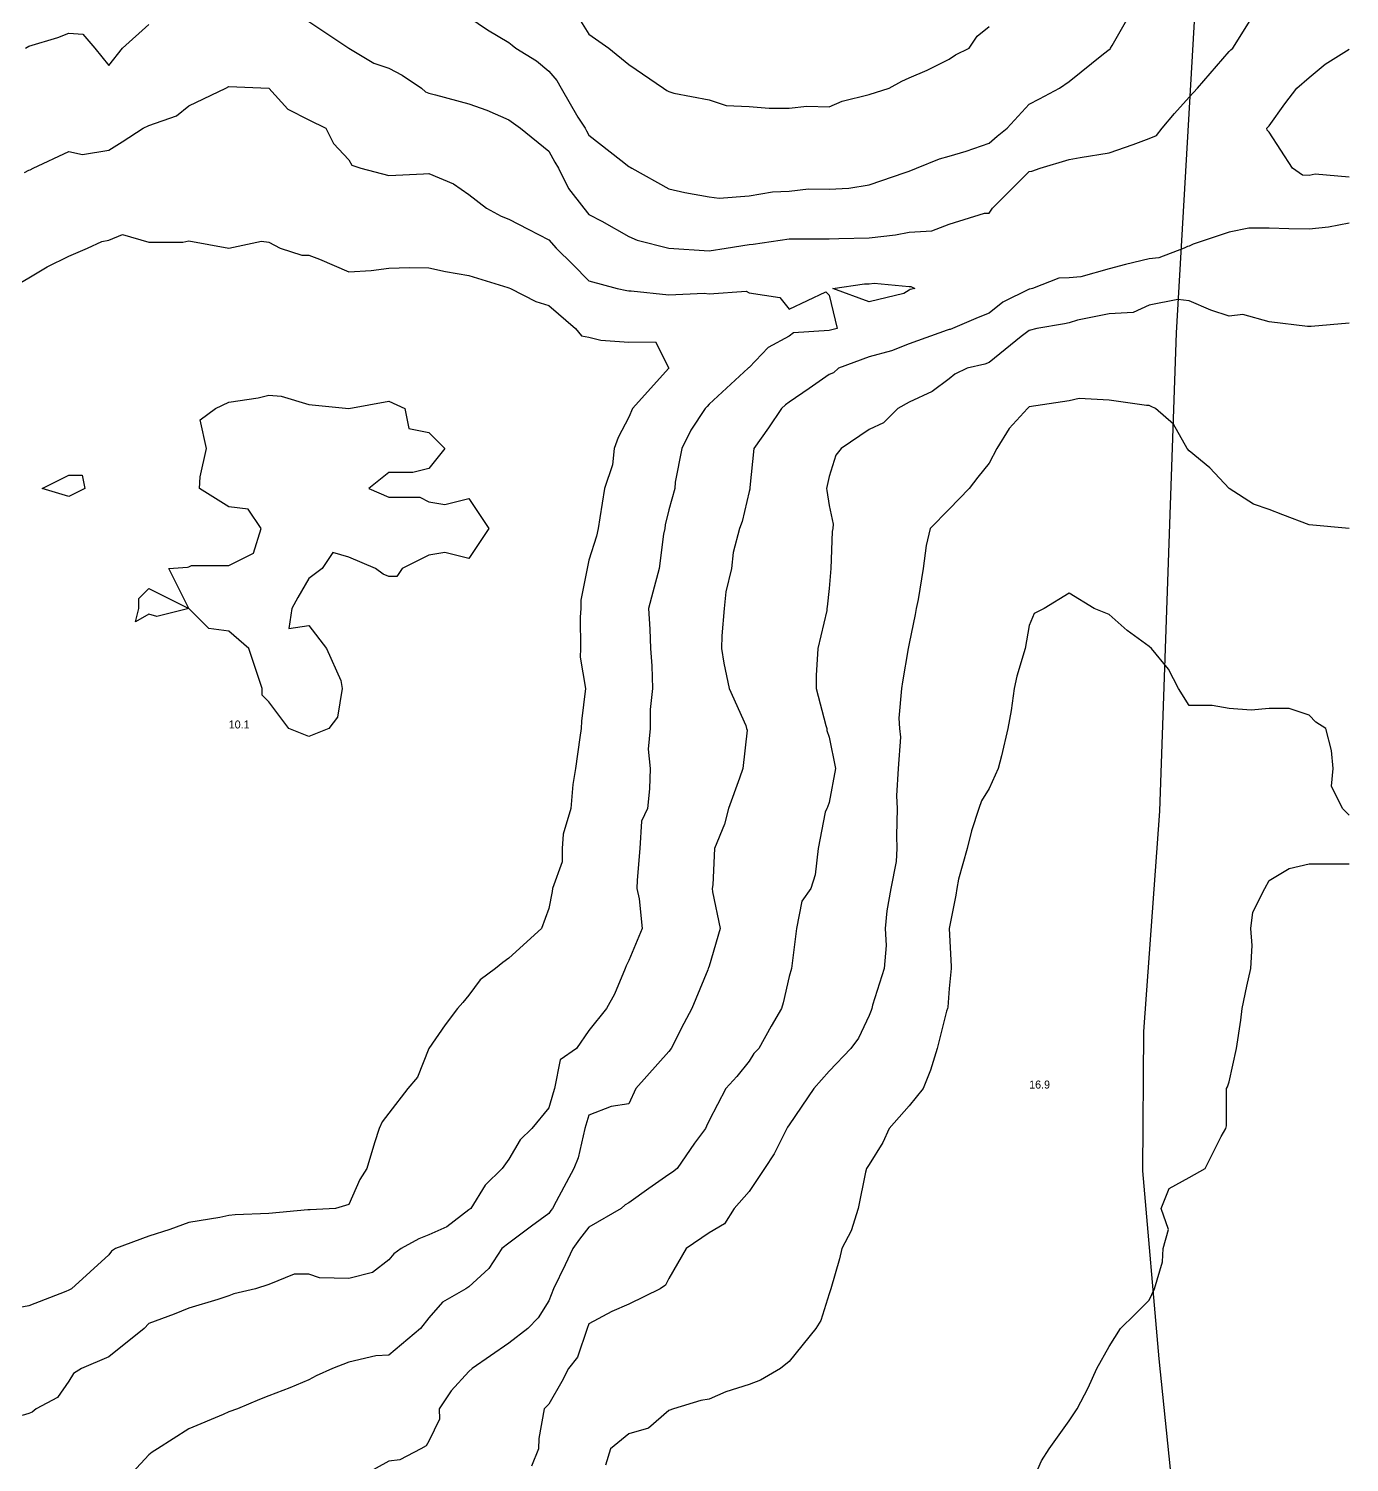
# Model space of a CAD drawing. Extents: x 0 to 650, y 0 to 881.
# Drawn here: x 485 to 650, y 258.3 to 437.4 of the extents above; entities that cross this region are included whole.
import ezdxf

# ---------------------------------------------------------------- set-up
doc = ezdxf.new("R2010")
doc.units = 0
for name, color, linetype in [('CONTOURS_MAJEURES', 3, 'CONTINUOUS'), ('CONTOURS_MINEURES', 8, 'CONTINUOUS'), ('PARCELLE', 4, 'CONTINUOUS'), ('POINTS_COTES', 7, 'CONTINUOUS')]:
    doc.layers.add(name, color=color, linetype=linetype)

msp = doc.modelspace()

# ---------------------------------------------------------------- linework, layer by layer
at = {"layer": 'CONTOURS_MAJEURES'}
for points in [[(553.753, 438.751), (555.002, 436.755), (557.501, 434.996), (559.999, 432.966), (564.315, 429.999), (564.733, 429.737), (564.996, 429.594), (565.597, 429.4), (570.004, 428.549), (572.146, 427.858), (575.001, 427.728), (577.5, 427.501), (579.998, 427.501), (582.219, 427.779), (584.996, 427.68), (586.623, 428.376), (590.003, 429.219), (592.502, 429.999), (594.108, 430.892), (595.001, 431.314), (597.272, 432.271), (599.998, 433.633), (600.808, 434.186), (602.496, 434.996), (603.496, 436.498), (604.995, 437.727)], [(509.996, 390.765), (513.668, 391.33), (515.003, 391.664), (516.541, 391.536), (520.001, 390.496), (524.998, 389.995), (529.995, 390.906), (531.998, 389.995), (532.499, 387.497), (535.003, 386.997), (537.002, 384.999), (535.003, 382.5), (533, 382.001), (529.995, 382.001), (527.496, 380.002), (529.995, 378.889), (533.89, 378.889), (535.003, 378.333), (537.002, 377.999), (540, 378.75), (542.498, 374.995), (540, 371.247), (537.002, 371.997), (535.003, 371.664), (531.664, 369.998), (530.996, 368.999), (529.995, 368.999), (529.281, 369.285), (528.329, 369.998), (524.998, 371.426), (522.999, 371.997), (521.666, 369.998), (520.001, 368.749), (518.638, 366.365), (517.859, 365.002), (517.502, 362.498), (520.001, 362.856), (522.222, 359.995), (523.998, 355.997), (524.165, 354.998), (523.57, 351.429), (522.499, 350.002), (520.001, 349.002), (517.502, 350.002), (515.003, 353.333), (514.169, 354.165), (514.169, 354.998), (513.751, 356.247), (512.499, 359.995), (509.996, 362.141), (507.497, 362.498), (504.998, 365.002), (502.5, 369.998), (504.847, 370.15), (504.998, 370.191), (505.355, 370.355), (509.996, 370.355), (513.096, 371.902), (514.064, 374.995), (512.407, 377.406), (509.996, 377.707), (506.331, 380.002), (506.426, 381.43), (507.219, 384.999), (506.426, 388.568), (508.33, 389.995), (509.996, 390.765)], [(650.001, 374.995), (645.004, 375.461), (641.694, 376.692), (639.996, 377.379), (638.033, 378.035), (634.999, 380.002), (632.587, 382.587), (630.002, 384.686), (629.724, 384.999), (628.039, 388.032), (625.774, 389.995), (625.261, 390.252), (625.005, 390.366), (624.66, 390.34), (619.997, 391.026), (616.249, 391.247), (615, 390.954), (614.182, 390.814), (610.003, 390.204), (609.775, 389.995), (607.499, 387.497), (605.958, 384.999), (604.995, 383.148), (603.579, 381.418), (602.496, 380.002), (599.998, 377.423), (597.646, 374.995), (597.142, 372.853), (596.756, 369.998), (596.129, 366.13), (595.898, 365.002), (595.745, 364.256), (595.001, 360.62), (594.882, 359.995), (594.185, 355.814), (594.049, 354.998), (593.697, 351.305), (593.801, 350.002), (593.91, 348.912), (593.645, 345.005), (593.414, 341.587), (593.509, 339.998), (593.407, 336.594), (593.452, 335.001), (593.384, 333.385), (592.708, 330.005), (592.216, 327.215), (591.989, 324.998), (592.126, 322.876), (591.868, 320.001), (590.438, 315.439), (590.342, 315.005), (590.266, 314.741), (590.003, 314.134), (588.682, 311.319), (587.738, 309.997), (584.996, 307.194), (583.082, 305.001), (579.998, 300.473), (579.813, 300.19), (579.74, 300.004), (578.16, 296.839), (576.923, 294.997), (575.001, 292.142), (573.127, 290.001), (571.926, 288.079), (570.004, 286.954), (567.143, 285.004), (564.996, 281.249), (564.552, 280.442), (563.886, 279.997), (559.999, 278.054), (557.844, 277.156), (555.002, 275.606), (554.761, 275), (553.561, 271.444), (552.464, 270.004), (551.602, 268.404), (550.005, 265.569), (549.398, 264.996), (548.721, 261.281), (548.687, 260), (547.828, 257.828)], [(491.666, 381.668), (491.999, 380.002), (489.996, 379.001), (486.665, 380.002), (489.996, 381.668), (491.666, 381.668)], [(500.001, 367.5), (504.998, 365.002), (501.001, 364), (500.001, 364.287), (498.336, 363.333), (498.752, 365.002), (498.752, 366.251), (500.001, 367.5)]]:
    msp.add_lwpolyline(points, dxfattribs=at)
at = {"layer": 'CONTOURS_MINEURES'}
for points in [[(520.001, 438.334), (524.998, 434.996), (528.139, 433.14), (529.995, 432.498), (531.643, 431.644), (534.064, 429.999), (534.573, 429.571), (535.003, 429.375), (535.813, 429.189), (540, 428.04), (542.245, 427.248), (544.997, 426.044), (546.428, 425.003), (550.005, 422.158), (550.752, 420.745), (551.192, 419.996), (552.462, 417.456), (554.341, 414.999), (555.002, 414.224), (556.608, 413.393), (559.999, 411.463), (561.009, 411.013), (564.996, 410.003), (570.004, 409.687), (572.146, 410.003), (575.001, 410.457), (575.527, 410.529), (579.998, 411.182), (583.817, 411.182), (584.996, 411.169), (586.218, 411.223), (590.003, 411.309), (593.318, 411.685), (595.001, 412.038), (597.823, 412.178), (599.998, 413.033), (604.4, 414.404), (604.995, 414.404), (605.399, 414.999), (610.003, 419.593), (610.345, 419.653), (611.391, 419.996), (615, 421.099), (616.353, 421.352), (619.997, 421.928), (622.975, 422.973), (625.005, 423.73), (625.897, 424.109), (626.6, 425.003), (628.143, 426.862), (630.002, 428.903), (631.024, 429.999), (634.999, 434.601), (635.202, 434.793), (635.453, 434.996), (636.152, 436.151), (638.569, 440.003)], [(540, 438.877), (542.312, 437.313), (544.997, 435.711), (545.398, 435.396), (545.881, 434.996), (548.447, 433.441), (550.005, 432.141), (550.977, 430.971), (551.526, 429.999), (553.623, 426.381), (554.52, 425.003), (554.687, 424.688), (555.002, 424.151), (559, 420.997), (559.999, 420.204), (560.146, 420.143), (560.356, 419.996), (564.996, 417.448), (566.984, 416.982), (570.004, 416.413), (571.253, 416.248), (575.001, 416.537), (577.922, 417.076), (579.998, 417.16), (582.421, 417.422), (584.996, 417.382), (587.463, 417.534), (590.003, 417.914), (594.488, 419.483), (595.001, 419.639), (595.909, 419.996), (598.798, 421.197), (599.998, 421.523), (602.139, 422.142), (604.995, 423.154), (606.005, 423.993), (607.263, 425.003), (610.003, 428.022), (611.303, 428.699), (613.801, 429.999), (615, 430.832), (619.283, 434.282), (619.997, 434.835), (620.104, 434.89), (620.183, 434.996), (620.355, 435.354), (623.032, 440.003)], [(484.594, 434.996), (484.999, 435.274), (488.64, 436.355), (489.996, 436.899), (491.758, 436.758), (493.277, 434.996), (495.004, 432.824), (496.727, 434.996), (500.001, 437.969)], [(553.753, 438.751), (555.002, 436.755), (557.501, 434.996), (559.999, 432.966), (564.315, 429.999), (564.733, 429.737), (564.996, 429.594), (565.597, 429.4), (570.004, 428.549), (572.146, 427.858), (575.001, 427.728), (577.5, 427.501), (579.998, 427.501), (582.219, 427.779), (584.996, 427.68), (586.623, 428.376), (590.003, 429.219), (592.502, 429.999), (594.108, 430.892), (595.001, 431.314), (597.272, 432.271), (599.998, 433.633), (600.808, 434.186), (602.496, 434.996), (603.496, 436.498), (604.995, 437.727)], [(650.001, 418.903), (645.742, 419.258), (645.004, 419.118), (644.148, 419.141), (642.904, 419.996), (639.996, 424.502), (639.74, 424.746), (639.684, 425.003), (639.996, 425.325), (641.933, 428.068), (643.454, 429.999), (645.004, 431.353), (646.992, 433.009), (650.001, 434.903)], [(484.473, 419.47), (484.999, 419.769), (485.169, 419.826), (485.554, 419.996), (489.996, 422.104), (491.738, 421.737), (495.004, 422.272), (496.689, 423.315), (499.287, 425.003), (500.001, 425.336), (503.465, 426.537), (504.998, 427.819), (509.611, 429.999), (509.996, 430.222), (515.003, 429.999), (517.37, 427.37), (520.001, 426.055), (522.105, 425.003), (523.102, 423.104), (524.998, 421.069), (525.382, 420.381), (526.497, 419.996), (529.995, 419.099), (534.326, 419.32), (535.003, 419.338), (538.057, 418.053), (540, 416.717), (542.199, 414.999), (544.025, 414.028), (544.997, 413.654), (547.406, 412.406), (550.005, 411.06), (550.891, 410.003), (552.979, 407.976), (555.002, 405.949), (558.529, 404.995), (559.715, 404.711), (559.999, 404.698), (560.293, 404.701), (564.996, 404.206), (569.399, 404.391), (570.004, 404.3), (574.659, 404.653), (575.001, 404.452), (578.867, 403.864), (579.998, 402.389), (584.579, 404.579), (584.996, 404.163), (585.997, 399.999), (584.996, 399.736), (580.543, 399.455), (579.998, 399.017), (577.384, 397.617), (575.001, 395.121), (574.929, 395.075), (574.89, 395.003), (570.004, 390.506), (569.766, 390.234), (569.513, 389.995), (567.739, 387.259), (566.606, 384.999), (565.775, 380.779), (565.712, 380.002), (564.996, 377.306), (564.535, 375.457), (564.461, 374.995), (564.299, 374.298), (563.773, 369.998), (562.981, 367.017), (562.447, 365.002), (562.606, 362.389), (562.706, 359.995), (562.841, 357.839), (562.957, 354.998), (562.634, 352.364), (562.634, 350.002), (562.398, 347.404), (562.664, 345.005), (562.551, 342.448), (562.323, 339.998), (561.586, 338.412), (561.354, 335.001), (561.017, 331.023), (560.999, 330.005), (561.277, 328.724), (561.665, 324.998), (559.999, 321), (559.648, 320.352), (559.534, 320.001), (558.197, 316.807), (557.18, 315.005), (555.002, 312.259), (553.447, 309.997), (551.4, 308.602), (550.703, 305.001), (550.533, 304.473), (550.005, 302.595), (547.88, 300.004), (546.417, 298.584), (544.997, 296.199), (544.164, 294.997), (542.053, 292.944), (540.222, 290.001), (540, 289.831), (537.261, 287.743), (535.003, 286.739), (533.763, 286.241), (531.525, 285.004), (530.628, 284.371), (529.995, 283.592), (527.967, 282.029), (524.998, 281.271), (521.339, 281.338), (520.001, 281.829), (518.172, 281.829), (515.003, 280.515), (513.334, 279.997), (510.635, 279.359), (509.996, 279.088), (508.633, 278.634), (504.998, 277.579), (503.181, 276.817), (500.001, 275.625), (499.43, 275), (495.004, 271.48), (491.578, 270.004), (490.597, 269.403), (489.996, 268.423), (488.614, 266.381), (485.936, 264.996), (485.416, 264.58), (484.999, 264.397), (484.166, 264.164)], [(650.001, 413.162), (647.381, 412.623), (645.004, 412.401), (642.434, 412.435), (639.996, 412.501), (637.464, 412.535), (634.999, 412.001), (630.502, 410.502), (630.002, 410.259), (629.792, 410.213), (629.357, 410.003), (626.188, 408.817), (625.005, 408.69), (622.031, 407.969), (619.997, 407.45), (616.437, 406.436), (615, 406.31), (613.72, 406.278), (610.437, 404.995), (610.09, 404.908), (610.003, 404.894), (606.721, 403.274), (604.995, 401.888), (603.624, 401.37), (600.439, 399.999), (600.128, 399.869), (599.998, 399.838), (599.767, 399.768), (595.001, 398.07), (592.819, 397.184), (590.003, 396.43), (586.188, 395.003), (585.54, 394.458), (584.996, 394.232), (582.497, 392.499), (579.998, 390.765), (579.54, 390.454), (579.056, 389.995), (577.443, 387.554), (575.589, 384.999), (575.11, 380.111), (575.089, 380.002), (575.101, 379.902), (575.001, 379.617), (574.145, 375.853), (573.802, 374.995), (573.018, 371.981), (572.81, 369.998), (572.096, 367.093), (571.878, 365.002), (571.594, 361.588), (571.559, 359.995), (571.845, 358.154), (572.503, 354.998), (574.617, 350.386), (574.689, 350.002), (574.779, 349.78), (574.217, 345.005), (573.79, 343.791), (572.454, 339.998), (571.956, 338.046), (570.67, 335.001), (570.469, 330.47), (570.374, 330.005), (570.421, 329.588), (571.397, 324.998), (570.004, 320.279), (569.932, 320.074), (569.902, 320.001), (569.837, 319.835), (567.844, 315.005), (566.858, 313.143), (565.285, 309.997), (564.996, 309.64), (560.85, 305.001), (559.999, 303.097), (557.778, 302.78), (555.002, 301.67), (554.596, 300.411), (554.481, 300.004), (553.647, 296.355), (553.098, 294.997), (550.902, 290.897), (550.453, 290.001), (550.255, 289.751), (550.005, 289.398), (547.814, 287.815), (544.997, 285.686), (544.132, 285.004), (542.498, 282.5), (540, 280.219), (539.615, 279.997), (536.692, 278.308), (535.003, 276.363), (533.955, 275), (529.995, 271.669), (528.392, 271.607), (524.998, 270.817), (522.94, 270.004), (520.909, 269.093), (520.001, 268.613), (517.621, 267.619), (515.003, 266.616), (513.856, 266.144), (511.069, 264.996), (509.996, 264.602), (509.282, 264.283), (504.998, 262.498), (501.088, 260), (500.447, 259.554), (500.001, 259.219), (497.987, 257.017)], [(482.728, 404.995), (484.999, 406.313), (487.293, 407.704), (489.996, 409.026), (492.353, 410.003), (494.137, 410.868), (495.004, 411.025), (496.734, 411.732), (500.001, 410.752), (504.249, 410.752), (504.998, 410.94), (509.996, 410.003), (514.093, 410.911), (515.003, 410.771), (516.431, 410.003), (519.124, 409.124), (520.001, 409.124), (521.351, 408.649), (524.998, 407.044), (527.782, 407.213), (529.995, 407.499), (532.582, 407.583), (535.003, 407.542), (537.085, 407.082), (540, 406.611), (544.881, 405.112), (544.997, 405.075), (545.19, 404.995), (548.379, 403.373), (550.005, 402.842), (553.303, 399.999), (554.079, 399.076), (555.002, 398.896), (556.492, 398.509), (559.999, 398.279), (563.331, 398.333), (564.996, 395.003), (560.423, 389.995), (559.999, 388.909), (558.657, 386.341), (558.163, 384.999), (557.955, 382.955), (556.941, 380.002), (556.341, 376.336), (556.155, 374.995), (555.963, 374.034), (555.002, 371.05), (554.777, 369.998), (553.975, 366.029), (553.965, 365.002), (553.914, 363.911), (553.953, 359.995), (553.92, 358.913), (554.581, 354.998), (554.089, 350.915), (554.026, 350.002), (553.854, 348.854), (553.317, 345.005), (552.989, 342.988), (552.725, 339.998), (551.79, 336.786), (551.643, 335.001), (551.671, 333.336), (550.459, 330.005), (550.397, 329.612), (550.005, 327.501), (549.051, 324.998), (544.997, 321.305), (544.247, 320.751), (543.331, 320.001)], [(595.001, 405.21), (595.228, 405.223), (595.714, 404.995), (595.151, 404.845), (595.001, 404.761), (594.349, 404.344), (590.003, 403.33), (585.451, 404.995), (589.441, 405.558), (590.003, 405.571), (590.652, 405.646), (595.001, 405.21)], [(650.001, 400.651), (645.242, 400.237), (645.004, 400.216), (644.777, 400.226), (639.996, 400.798), (636.717, 401.716), (634.999, 401.526), (632.709, 402.289), (630.002, 403.449), (628.59, 403.583), (625.005, 402.892), (623.014, 401.985), (619.997, 401.793), (616.031, 401.03), (615, 400.705), (614.435, 400.564), (610.94, 399.999), (610.003, 399.736), (609.001, 399), (604.995, 395.743), (604.473, 395.524), (602.269, 395.003), (600.733, 394.266), (599.998, 393.685), (597.878, 392.119), (595.001, 390.774), (593.601, 389.995), (591.802, 388.196), (590.003, 387.35), (586.52, 384.999), (585.851, 384.146), (584.996, 381.501), (584.677, 380.002), (584.718, 379.724), (584.996, 377.856), (585.523, 375.522), (585.451, 374.995), (585.396, 374.595), (585.204, 369.998), (584.996, 367.5), (584.783, 365.215), (584.739, 365.002), (584.733, 364.738), (583.596, 359.995), (583.393, 356.601), (583.393, 354.998), (584.611, 350.386), (584.728, 350.002), (584.728, 349.734), (584.996, 348.931), (585.806, 345.005), (584.996, 340.768), (584.814, 340.18), (584.725, 339.998), (584.52, 339.522), (583.65, 335.001), (583.272, 331.728), (582.724, 330.005), (581.577, 328.424), (580.935, 324.998), (580.355, 320.358), (580.311, 320.001), (579.998, 319.002), (579.285, 315.719), (579.047, 315.005), (577.777, 312.779), (576.22, 309.997), (575.618, 309.38), (575.001, 308.436), (573.495, 306.507), (572.108, 305.001), (570.004, 301.004), (569.696, 300.312), (569.559, 300.004), (568.183, 298.184), (566.027, 294.997), (565.424, 294.57), (564.996, 294.253), (562.498, 292.499), (559.999, 290.729), (559.533, 290.467), (559.027, 290.001), (555.002, 287.664), (553.824, 286.182), (552.991, 285.004), (552.045, 282.959), (550.567, 279.997), (550.005, 278.498), (548.657, 276.345), (547.376, 275), (544.997, 273.175), (540.416, 270.004), (540, 269.628), (537.772, 267.229), (536.302, 264.996), (536.328, 263.671), (535.003, 260.937), (534.661, 260.341), (534.001, 260), (531.392, 258.606), (529.995, 258.422), (526.467, 256.473)], [(509.996, 390.765), (513.668, 391.33), (515.003, 391.664), (516.541, 391.536), (520.001, 390.496), (524.998, 389.995), (529.995, 390.906), (531.998, 389.995), (532.499, 387.497), (535.003, 386.997), (537.002, 384.999), (535.003, 382.5), (533, 382.001), (529.995, 382.001), (527.496, 380.002), (529.995, 378.889), (533.89, 378.889), (535.003, 378.333), (537.002, 377.999), (540, 378.75), (542.498, 374.995), (540, 371.247), (537.002, 371.997), (535.003, 371.664), (531.664, 369.998), (530.996, 368.999), (529.995, 368.999), (529.281, 369.285), (528.329, 369.998), (524.998, 371.426), (522.999, 371.997), (521.666, 369.998), (520.001, 368.749), (518.638, 366.365), (517.859, 365.002), (517.502, 362.498), (520.001, 362.856), (522.222, 359.995), (523.998, 355.997), (524.165, 354.998), (523.57, 351.429), (522.499, 350.002), (520.001, 349.002), (517.502, 350.002), (515.003, 353.333), (514.169, 354.165), (514.169, 354.998), (513.751, 356.247), (512.499, 359.995), (509.996, 362.141), (507.497, 362.498), (504.998, 365.002), (502.5, 369.998), (504.847, 370.15), (504.998, 370.191), (505.355, 370.355), (509.996, 370.355), (513.096, 371.902), (514.064, 374.995), (512.407, 377.406), (509.996, 377.707), (506.331, 380.002), (506.426, 381.43), (507.219, 384.999), (506.426, 388.568), (508.33, 389.995), (509.996, 390.765)], [(650.001, 374.995), (645.004, 375.461), (641.694, 376.692), (639.996, 377.379), (638.033, 378.035), (634.999, 380.002), (632.587, 382.587), (630.002, 384.686), (629.724, 384.999), (628.039, 388.032), (625.774, 389.995), (625.261, 390.252), (625.005, 390.366), (624.66, 390.34), (619.997, 391.026), (616.249, 391.247), (615, 390.954), (614.182, 390.814), (610.003, 390.204), (609.775, 389.995), (607.499, 387.497), (605.958, 384.999), (604.995, 383.148), (603.579, 381.418), (602.496, 380.002), (599.998, 377.423), (597.646, 374.995), (597.142, 372.853), (596.756, 369.998), (596.129, 366.13), (595.898, 365.002), (595.745, 364.256), (595.001, 360.62), (594.882, 359.995), (594.185, 355.814), (594.049, 354.998), (593.697, 351.305), (593.801, 350.002), (593.91, 348.912), (593.645, 345.005), (593.414, 341.587), (593.509, 339.998), (593.407, 336.594), (593.452, 335.001), (593.384, 333.385), (592.708, 330.005), (592.216, 327.215), (591.989, 324.998), (592.126, 322.876), (591.868, 320.001), (590.438, 315.439), (590.342, 315.005), (590.266, 314.741), (590.003, 314.134), (588.682, 311.319), (587.738, 309.997), (584.996, 307.194), (583.082, 305.001), (579.998, 300.473), (579.813, 300.19), (579.74, 300.004), (578.16, 296.839), (576.923, 294.997), (575.001, 292.142), (573.127, 290.001), (571.926, 288.079), (570.004, 286.954), (567.143, 285.004), (564.996, 281.249), (564.552, 280.442), (563.886, 279.997), (559.999, 278.054), (557.844, 277.156), (555.002, 275.606), (554.761, 275), (553.561, 271.444), (552.464, 270.004), (551.602, 268.404), (550.005, 265.569), (549.398, 264.996), (548.721, 261.281), (548.687, 260), (547.828, 257.828)], [(491.666, 381.668), (491.999, 380.002), (489.996, 379.001), (486.665, 380.002), (489.996, 381.668), (491.666, 381.668)], [(500.001, 367.5), (504.998, 365.002), (501.001, 364), (500.001, 364.287), (498.336, 363.333), (498.752, 365.002), (498.752, 366.251), (500.001, 367.5)], [(650.001, 339.165), (649.168, 339.998), (647.78, 342.78), (648.002, 345.005), (647.78, 347.226), (647.086, 350.002), (645.81, 350.808), (645.004, 351.667), (642.5, 352.5), (639.996, 352.5), (637.725, 352.273), (634.999, 352.5), (632.858, 352.857), (630.002, 352.857), (628.639, 354.998), (627.428, 357.421), (625.282, 359.995), (625.005, 360.222), (622.237, 362.235), (619.997, 364.251), (618.123, 365.002), (615, 366.924), (611.877, 365.002), (610.627, 364.376), (610.003, 362.856), (609.502, 359.995), (608.462, 356.535), (608.139, 354.998), (607.754, 352.245), (607.316, 350.002), (606.56, 346.567), (606.133, 345.005), (604.995, 342.502), (604.034, 340.961), (603.714, 339.998), (602.785, 337.211), (602.258, 335.001), (601.164, 331.171), (600.969, 330.005), (600.831, 329.17), (599.998, 324.998), (600.268, 320.271), (600.248, 320.001), (599.998, 317.503), (599.831, 315.171), (599.785, 315.005), (599.665, 314.671), (598.499, 309.997), (597.691, 307.307), (596.756, 305.001), (595.001, 302.836), (592.502, 300.004), (591.737, 298.267), (590.003, 295.524), (589.68, 294.997), (589.568, 294.563), (588.622, 290.001), (587.763, 287.239), (586.598, 285.004), (586.288, 283.712), (585.204, 279.997), (584.996, 279.372), (583.967, 276.029), (583.33, 275), (579.998, 270.886), (578.928, 270.004), (576.448, 268.554), (575.001, 268.037), (572.108, 267.105), (570.004, 266.175), (568.977, 266.024), (565.553, 264.996), (564.996, 264.769), (562.437, 262.559), (559.999, 261.874), (557.693, 260), (557.06, 257.943)], [(610.003, 255.004), (611.524, 258.479), (612.501, 260), (613.542, 261.457), (615, 263.498), (615.999, 264.996), (617.39, 267.609), (618.435, 270.004), (619.997, 272.78), (621.428, 275), (623.216, 276.785), (625.005, 278.569), (625.671, 279.997), (626.671, 283.335), (626.761, 285.004), (627.411, 287.41), (626.504, 290.001), (627.503, 292.499), (630.002, 293.887), (632.001, 294.997), (634, 299.003), (634.583, 300.004), (634.666, 300.338), (634.666, 305.001), (634.791, 305.209), (634.999, 305.834), (635.925, 309.997), (636.45, 313.551), (636.605, 315.005), (637.204, 317.797), (637.676, 320.001), (637.882, 322.884), (637.706, 324.998), (637.96, 327.038), (639.441, 330.005), (639.996, 331.004), (642.5, 332.503), (645.004, 333.08), (648.079, 333.08), (650.001, 333.08)], [(543.331, 320.001), (541.428, 318.574), (540, 316.67), (539.231, 315.773), (538.572, 315.005), (537.029, 312.975), (535.003, 309.997), (533.594, 306.406), (532.351, 305.001), (529.995, 301.926), (529.162, 300.837), (528.805, 300.004), (528.21, 298.216), (527.246, 294.997), (526.361, 293.634), (524.998, 290.5), (523.332, 290.001), (520.164, 289.837), (520.001, 289.869), (519.869, 289.869), (515.003, 289.406), (510.792, 289.206), (509.996, 289.126), (508.902, 288.908), (504.998, 288.249), (502.619, 287.383), (500.001, 286.566), (495.837, 285.004), (495.329, 284.679), (495.004, 284.245), (490.33, 279.997), (489.996, 279.805), (489.626, 279.627), (484.999, 277.839), (482.597, 277.402)]]:
    msp.add_lwpolyline(points, dxfattribs=at)
at = {"layer": 'PARCELLE'}
msp.add_lwpolyline([(631.098, 447.038), (628.351, 399.436), (626.265, 339.663), (624.268, 312.115), (624.158, 294.724), (626.222, 271.242), (628.532, 248.528), (630.981, 216.551), (632.687, 174.661), (603.091, 167.78), (522.462, 143.317), (446.912, 120.126), (358.659, 93.493), (288.053, 72.341), (285.133, 70.934), (210.466, 48.254)], dxfattribs=at)

# ---------------------------------------------------------------- texts
at = {"layer": 'POINTS_COTES'}
for s, p in [('10.1', (509.996, 350.002)), ('16.9', (610.003, 305.001))]:
    msp.add_text(s, height=1, dxfattribs=at).set_placement(p)

doc.saveas('drawing.dxf')
